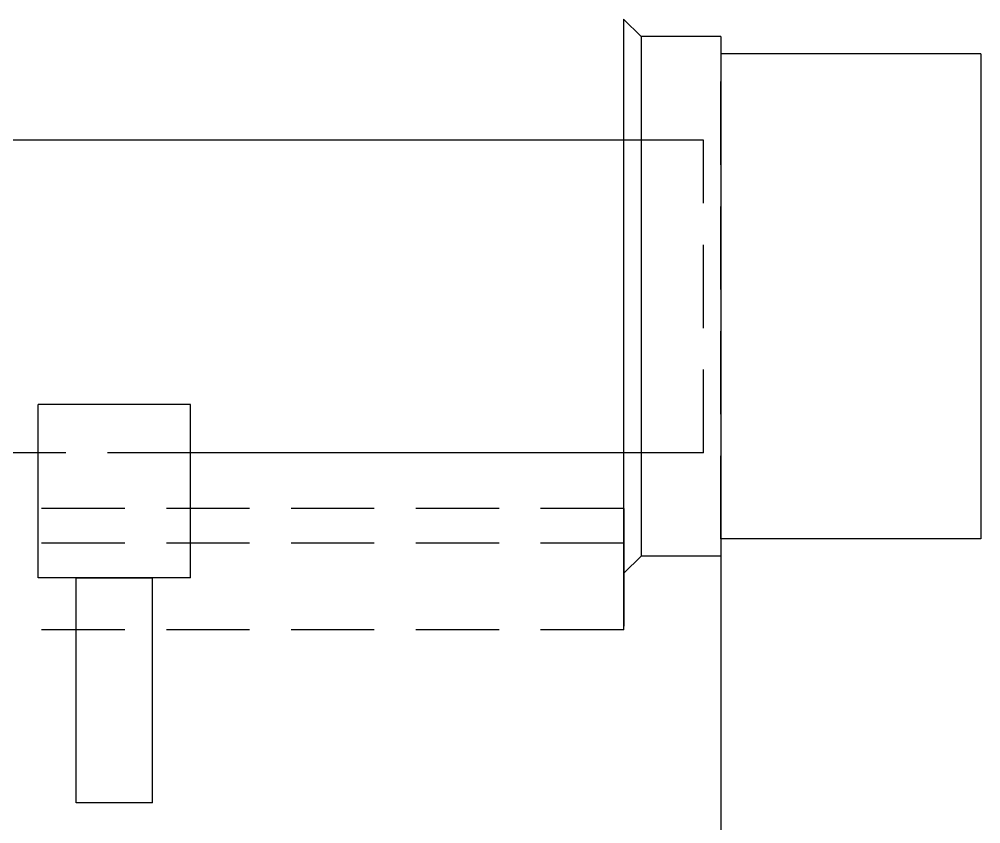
# Model space of a CAD drawing. Header units: millimetres. Extents: x 5 to 430, y 5 to 292.
# Drawn here: x 125.81 to 153.56, y 114.86 to 138.08 of the extents above; entities that cross this region are included whole.
import ezdxf

# ---------------------------------------------------------------- set-up
doc = ezdxf.new("R2010")
doc.units = ezdxf.units.MM
doc.linetypes.add('HIDDEN', pattern=[3.6, 2.4, -1.2])
for name, color, linetype in [('DIM', 3, 'CONTINUOUS'), ('HIDDEN', 8, 'HIDDEN'), ('VISIBLE', 7, 'CONTINUOUS')]:
    doc.layers.add(name, color=color, linetype=linetype)

msp = doc.modelspace()

# ---------------------------------------------------------------- linework, layer by layer
at = {"layer": 'DIM'}
msp.add_line((146.056583, 128.875823), (146.056583, 94.456823), dxfattribs=at)
at = {"layer": 'HIDDEN'}
for p, q in [((146.056583, 137.075823), (146.056583, 123.075823)), ((146.056583, 123.075823), (146.056583, 137.075823)), ((145.556583, 134.588077), (143.246583, 134.588077)), ((145.556583, 125.56357), (145.556583, 134.588077)), ((145.556583, 125.56357), (145.556583, 134.588077)), ((130.756583, 125.56357), (126.356583, 125.56357)), ((145.556583, 125.56357), (143.246583, 125.56357)), ((143.256583, 123.956823), (113.866583, 123.956823)), ((143.256583, 123.956823), (113.866583, 123.956823)), ((143.256583, 123.956823), (143.256583, 122.956823)), ((143.256583, 122.956823), (143.256583, 123.956823)), ((143.256583, 122.956823), (113.866583, 122.956823)), ((143.256583, 122.956823), (113.866583, 122.956823)), ((143.256583, 122.956823), (143.256583, 120.456823)), ((143.256583, 120.456823), (143.256583, 122.956823)), ((127.456583, 121.956823), (129.656583, 121.956823)), ((129.656583, 121.956823), (127.456583, 121.956823)), ((143.256583, 120.456823), (113.856583, 120.456823)), ((143.256583, 120.456823), (113.856583, 120.456823))]:
    msp.add_line(p, q, dxfattribs=at)
at = {"layer": 'VISIBLE'}
for p, q in [((143.756583, 137.575823), (143.246583, 138.075823)), ((143.246583, 138.075823), (143.246583, 123.956823)), ((143.756583, 137.575823), (143.246583, 138.075823)), ((143.246583, 138.075823), (143.246583, 123.956823)), ((143.756583, 137.575823), (143.246583, 138.075823)), ((143.246583, 138.075823), (143.246583, 123.956823)), ((143.756583, 137.575823), (143.756583, 122.575823)), ((143.756583, 137.575823), (143.756583, 122.575823)), ((146.056583, 137.575823), (143.756583, 137.575823)), ((143.756583, 137.575823), (143.756583, 122.575823)), ((146.056583, 137.575823), (143.756583, 137.575823)), ((146.056583, 137.575823), (146.056583, 122.575823)), ((153.556583, 137.075823), (146.056583, 137.075823)), ((153.556583, 137.075823), (153.556583, 123.075823)), ((143.246583, 134.588077), (112.056583, 134.588077)), ((130.756583, 126.956823), (126.356583, 126.956823)), ((126.356583, 121.956823), (126.356583, 126.956823)), ((130.756583, 121.956823), (130.756583, 126.956823)), ((126.356583, 125.56357), (112.056583, 125.56357)), ((143.246583, 125.56357), (130.756583, 125.56357)), ((143.256583, 123.956823), (143.246583, 123.956823)), ((143.246583, 123.956823), (143.246583, 122.075823)), ((143.256583, 123.956823), (143.246583, 123.956823)), ((143.246583, 123.956823), (143.246583, 122.075823)), ((143.256583, 123.956823), (143.246583, 123.956823)), ((143.246583, 123.956823), (143.246583, 122.075823)), ((143.256583, 123.956823), (143.256583, 122.085627)), ((143.256583, 123.956823), (143.256583, 122.085627)), ((143.256583, 123.956823), (143.256583, 122.085627)), ((153.556583, 123.075823), (146.056583, 123.075823)), ((143.756583, 122.575823), (143.256583, 122.085627)), ((143.756583, 122.575823), (143.256583, 122.085627)), ((143.756583, 122.575823), (143.256583, 122.085627)), ((146.056583, 122.575823), (143.756583, 122.575823)), ((146.056583, 122.575823), (143.756583, 122.575823)), ((130.756583, 121.956823), (126.356583, 121.956823)), ((127.456583, 115.456823), (127.456583, 121.956823)), ((129.656583, 115.456823), (129.656583, 121.956823)), ((143.256583, 122.085627), (143.246583, 122.075823)), ((143.256583, 122.085627), (143.246583, 122.075823)), ((143.256583, 122.085627), (143.246583, 122.075823)), ((129.656583, 115.456823), (127.456583, 115.456823))]:
    msp.add_line(p, q, dxfattribs=at)

doc.saveas('drawing.dxf')
